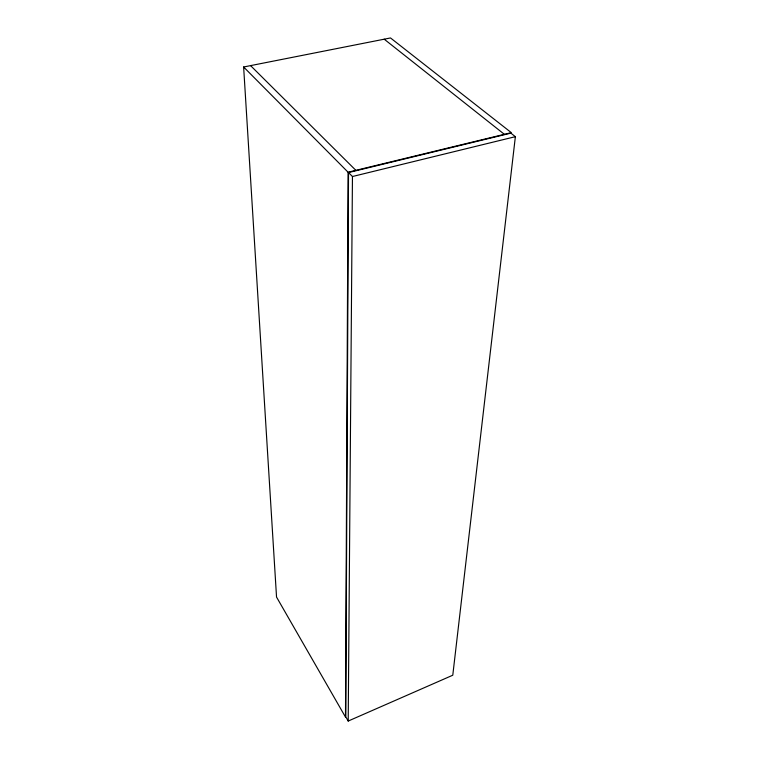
<?xml version="1.0" encoding="UTF-8"?>
<svg xmlns="http://www.w3.org/2000/svg" width="759" height="759" viewBox="0 0 759 759"><rect width="100%" height="100%" fill="white"/><g stroke="black" fill="none" stroke-linecap="round" stroke-linejoin="round"><path stroke-width="1.14" d="M348.096 172.227L345.487 717.075L276.542 597.077L243.63 66.991L390.506 37.95L511.31 132.635L348.096 172.227L243.63 66.991M348.533 172.559L345.753 716.79L348.21 721.05L452.781 675.216L515.37 136.677L510.883 133.148L348.533 172.559L352.451 176.515L348.21 721.05M352.451 176.515L515.37 136.677M384.215 39.193L504.374 134.315M250.574 65.616L355.876 170.348"/></g></svg>
